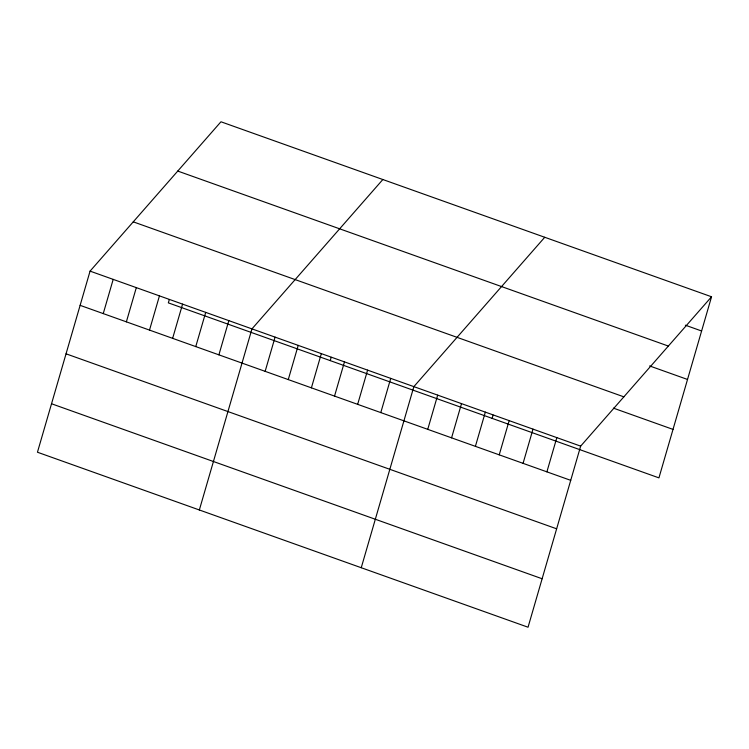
<?xml version="1.0" encoding="UTF-8"?>
<svg xmlns="http://www.w3.org/2000/svg" width="749" height="749" viewBox="0 0 749 749"><rect width="100%" height="100%" fill="white"/><g stroke="black" fill="none" stroke-linecap="round" stroke-linejoin="round"><path stroke-width="1.12" d="M90.067 271.129L37.45 452.227L528.045 627.222L580.662 446.132L711.55 296.773L220.955 121.778L90.067 271.129L580.662 446.132M103.25 313.597L113.193 279.377M126.375 321.845L136.318 287.625M149.51 330.094L159.443 295.883M169.302 299.563L168.338 302.868L658.933 477.871L711.55 296.773M172.635 338.342L182.578 304.131M195.761 346.6L205.703 312.38M218.895 354.848L228.829 320.628M199.346 509.975L251.964 328.877L382.851 179.526M265.146 371.345L275.089 337.134M288.271 379.593L298.214 345.383M311.406 387.842L321.34 353.631M330.234 360.615L331.198 357.31M334.531 396.099L344.474 361.879M357.657 404.348L367.6 370.128M380.792 412.596L390.725 378.376M361.243 567.723L413.86 386.634L544.748 237.274M427.745 429.346L437.688 395.135M451.572 437.847L461.515 403.627M475.4 446.348L485.343 412.128M492.13 418.373L493.095 415.068M499.227 454.849L509.17 420.629M523.064 463.35L532.998 429.13M546.892 471.842L556.825 437.631M685.363 325.197L701.607 330.992M177.756 171.062L668.351 346.066M649.617 365.943L687.526 379.462M133.256 221.844L623.851 396.839M613.45 408.149L673.023 429.402M80.124 305.349L570.719 480.343M66.043 353.818L556.638 528.813M51.531 403.758L542.126 578.752"/></g></svg>
